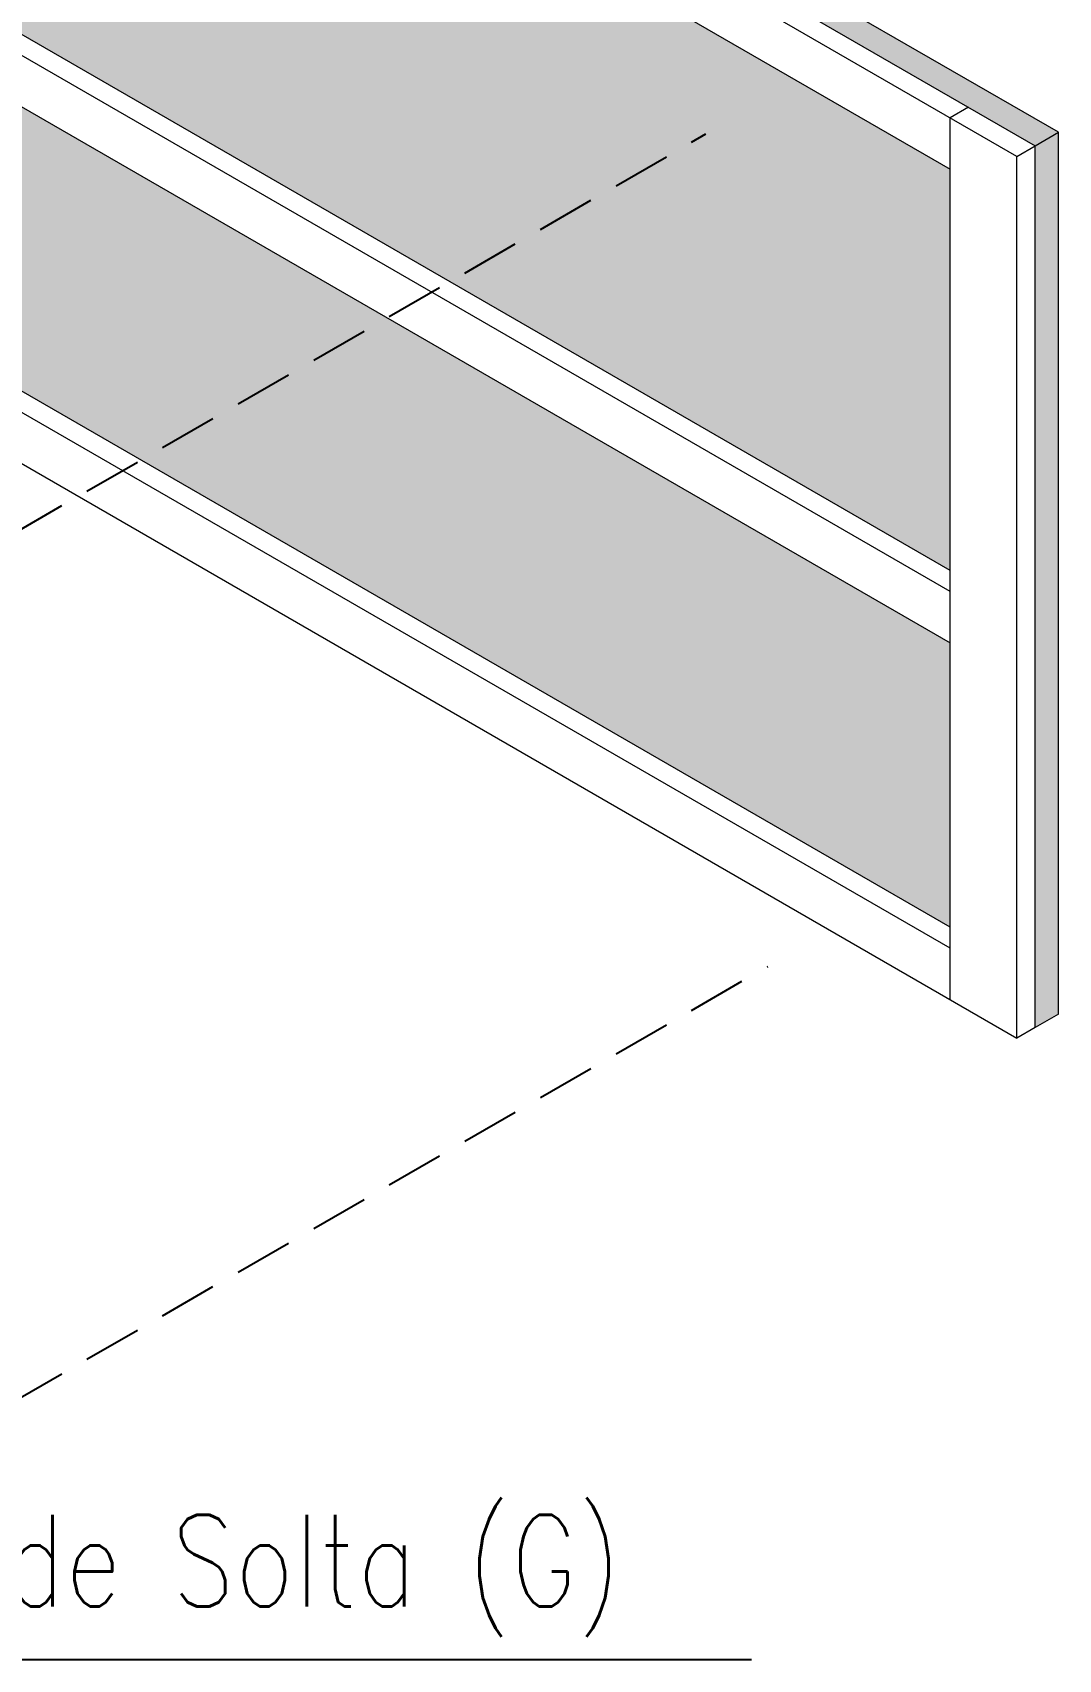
# Model space of a CAD drawing. Extents: x -23436 to 4767, y -4638 to 9755.
# Drawn here: x -14678.8 to -14566.8, y 7768.4 to 7946.1 of the extents above; entities that cross this region are included whole.
import ezdxf
from ezdxf.enums import TextEntityAlignment as Align

# ---------------------------------------------------------------- set-up
doc = ezdxf.new("R2010")
doc.units = 0
doc.linetypes.add('HIDDEN', pattern=[9.524999999999995, 6.349999999999998, -3.174999999999998])
doc.layers.get('0').update_dxf_attribs({"lineweight": 13})
doc.layers.add('Concreto', color=250, linetype='HIDDEN')
for name, color, linetype, lineweight in [('Demarcação 1', 252, 'Continuous', 9), ('Demarcação 2', 254, 'Continuous', 9), ('Madeira', 100, 'Continuous', 13)]:
    doc.layers.add(name, color=color, linetype=linetype, lineweight=lineweight)
doc.styles.add('ROMANS', font='romans.shx')
doc.dimstyles.new('Cota Seção (2x)', dxfattribs={"dimtxt": 7, "dimasz": 5, "dimexe": 3, "dimexo": 3, "dimgap": 2, "dimtad": 3, "dimdec": 1, "dimlfac": 0.5, "dimzin": 12, "dimdsep": 46, "dimtxsty": 'ROMANS', "dimblk": 'ARCHTICK', "dimcen": 0, "dimclrd": 4, "dimclre": 4, "dimclrt": 1, "dimadec": 1, "dimazin": 3, "dimtfac": 1, "dimtdec": 1, "dimtmove": 0, "dimatfit": 3, "dimldrblk": 'OBLIQUE', "dimfxl": 1, "dimtolj": 1, "dimtzin": 12, "dimarcsym": 0})

# ---------------------------------------------------------------- blocks, each defined once
blk = doc.blocks.new('_ArchTick')
at = {"color": 0, "linetype": 'ByBlock', "const_width": 0.15}
blk.add_lwpolyline([(-0.5, -0.5), (0.5, 0.5)], dxfattribs=at)
blk = doc.blocks.new('_OBLIQUE')
at = {"color": 0, "linetype": 'ByBlock', "lineweight": -2}
for p, q in [((-0.5, -0.5), (0.5, 0.5)), ((0, 0), (-1, 0))]:
    blk.add_line(p, q, dxfattribs=at)

msp = doc.modelspace()

# ---------------------------------------------------------------- hatches: boundary and pattern name
at = {"layer": 'Demarcação 1'}
h = msp.add_hatch(color=256, dxfattribs=at)
h.dxf.hatch_style = 1
h.paths.add_polyline_path([(-14588.47648744313, 7944.711326170655), (-14569.38460435099, 7933.688622328164), (-14566.83901993894, 7935.158316173765), (-14791.48684432181, 8064.85879805418), (-14794.03242873398, 8063.389104208503)])
h = msp.add_hatch(color=256, dxfattribs=at)
h.dxf.hatch_style = 1
h.paths.add_polyline_path([(-14569.38460435099, 7837.423675436497), (-14566.83901993894, 7838.893369282174), (-14566.83901993894, 7935.158316173765), (-14569.38460435099, 7933.688622328164)])
at = {"layer": 'Demarcação 2'}
h = msp.add_hatch(color=256, dxfattribs=at)
h.dxf.hatch_style = 1
h.paths.add_polyline_path([(-14789.18268647282, 8052.679703131682), (-14789.18268647282, 8008.870366740246), (-14578.6592177426, 7887.324585398412), (-14578.6592177426, 7931.133921789864)])
h.paths.add_polyline_path([(-14789.18268647282, 8000.960965663602), (-14789.18268647282, 7969.924157317218), (-14578.6592177426, 7848.378375974966), (-14578.6592177426, 7879.415184321379)])

# ---------------------------------------------------------------- linework, layer by layer
at = {"extrusion": (-1e-16, 0.8164965809277258, 0.577350269189626)}
for p, q in [((-14566.83901993894, 7935.158316173769), (-14791.48684432181, 8064.858798054183)), ((-14794.03242873398, 8063.389104208507), (-14569.38460435099, 7933.688622328167)), ((-14569.38460435099, 7933.688622328167), (-14566.83901993894, 7935.158316173769)), ((-14566.83901993894, 7838.89336928209), (-14566.83901993894, 7935.158316173769)), ((-14569.38460435099, 7837.423675436501), (-14569.38460435099, 7933.688622328167)), ((-14569.38460435099, 7837.423675436501), (-14569.38460435099, 7933.688622328167)), ((-14566.83901993894, 7844.037297742258), (-14566.83901993894, 7846.97668543361)), ((-14566.83901993894, 7840.363063128101), (-14566.83901993894, 7844.037297742258)), ((-14566.83901993894, 7838.893369282177), (-14569.38460435099, 7837.423675436501))]:
    msp.add_line(p, q, dxfattribs=at)
at = {"layer": 'Concreto', "linetype": 'HIDDEN'}
for p, q in [((-14681.12247458581, 7891.222140554504), (-14605.33147655111, 7934.980093672018)), ((-14681.12247458581, 7796.42688750882), (-14598.57461775349, 7844.085914871863))]:
    msp.add_line(p, q, dxfattribs=at)
at = {"layer": 'Madeira'}
for p, q in [((-14571.384604351, 7932.533921789862), (-14796.0324287341, 8062.234403670174)), ((-14796.0324287341, 8056.634403670168), (-14578.6592177426, 7931.133921789868)), ((-14578.6592177426, 7885.015184321444), (-14791.18268647282, 8007.715666201944)), ((-14578.6592177426, 7887.324585398415), (-14789.18268647282, 8008.87036674025)), ((-14791.18268647282, 8002.115666201938), (-14578.6592177426, 7879.415184321453)), ((-14578.6592177426, 7846.068974898331), (-14796.0324287341, 7971.56945677882)), ((-14578.6592177426, 7848.378375974969), (-14789.18268647282, 7969.924157317222)), ((-14796.0324287341, 7965.969456778814), (-14571.384604351, 7836.268974898168)), ((-14569.38460435099, 7837.423675436501), (-14571.384604351, 7836.268974898168))]:
    msp.add_line(p, q, dxfattribs=at)
at = {"layer": 'Madeira', "extrusion": (5e-16, 0.8164965809277259, 0.577350269189626)}
for p, q in [((-14576.65921774295, 7937.888622328177), (-14578.6592177426, 7936.733921789861)), ((-14578.6592177426, 7840.468974898167), (-14578.6592177426, 7936.733921789861)), ((-14571.384604351, 7932.533921789862), (-14569.38460435099, 7933.688622328167)), ((-14571.384604351, 7836.268974898168), (-14571.384604351, 7932.533921789862))]:
    msp.add_line(p, q, dxfattribs=at)

# ---------------------------------------------------------------- texts
at = {"color": 2, "linetype": 'Continuous', "style": 'ROMANS', "width": 0.8}
msp.add_text('Grade Solta (G) ', height=10, dxfattribs=at).set_placement((-14699.95772932823, 7779.208329443896), align=Align.MIDDLE_LEFT)

# ---------------------------------------------------------------- leaders
at = {"color": 0}
msp.add_leader([(-14703.23723916749, 7802.581230487533), (-14703.23723916749, 7768.420139194659), (-14600.3590552901, 7768.420139194659)], dimstyle='Cota Seção (2x)', dxfattribs=at)

doc.saveas('drawing.dxf')
